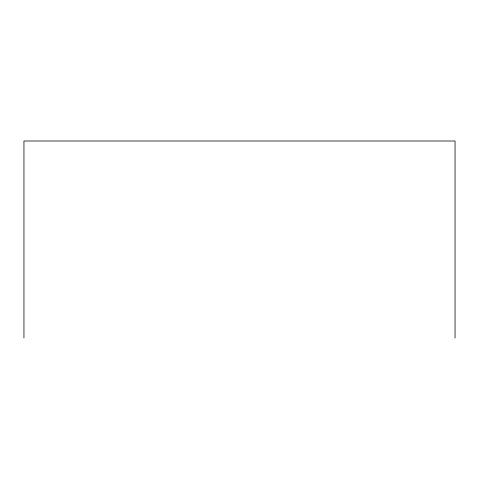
<?xml version="1.0" encoding="UTF-8"?>
<svg xmlns="http://www.w3.org/2000/svg" width="479" height="479" viewBox="0 0 479 479"><rect width="100%" height="100%" fill="white"/><g stroke="black" fill="none" stroke-linecap="round" stroke-linejoin="round"><path stroke-width="0.72" d="M455.05 338L455.05 141L23.95 141L23.95 338"/></g></svg>
